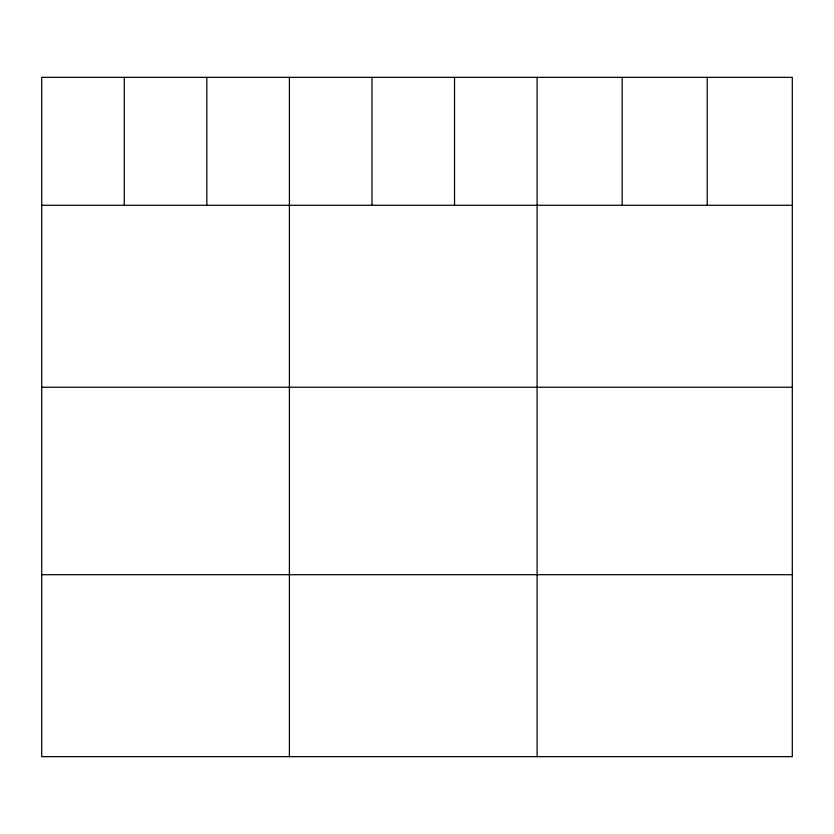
<?xml version="1.0" encoding="UTF-8"?>
<svg xmlns="http://www.w3.org/2000/svg" width="834" height="834" viewBox="0 0 834 834"><rect width="100%" height="100%" fill="white"/><g stroke="black" fill="none" stroke-linecap="round" stroke-linejoin="round"><path stroke-width="1.25" d="M792.3 205.279L792.3 756.657L41.7 756.657L41.7 77.343L792.3 77.343L792.3 205.279L41.7 205.279M41.7 387.237L792.3 387.237M41.7 574.699L792.3 574.699M707.232 77.343L707.232 205.279M622.164 77.343L622.164 205.279M537.096 77.343L537.096 756.657M454.53 77.343L454.53 205.279M371.964 77.343L371.964 205.279M289.398 77.343L289.398 756.657M206.832 77.343L206.832 205.279M124.266 77.343L124.266 205.279"/></g></svg>
